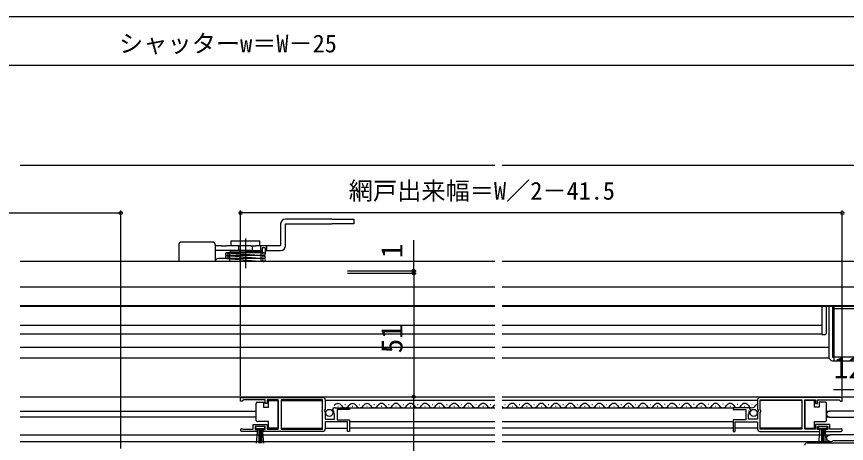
# Model space of a CAD drawing. Units: millimetres, scale not verified. Extents: x -525 to 525, y -783 to 779.
# Drawn here: x -117 to 225.7, y 326.8 to 503.1 of the extents above; entities that cross this region are included whole.
import ezdxf
from ezdxf.enums import TextEntityAlignment as Align

# ---------------------------------------------------------------- set-up
doc = ezdxf.new("R2010")
doc.units = ezdxf.units.MM
doc.header["$LTSCALE"] = 4
for name, color, linetype in [('0-2_YKK_11', 7, 'Continuous'), ('0-4_YKK_12', 2, 'Continuous'), ('0-5_YKK_13', 4, 'Continuous'), ('0-7_YKK_D', 6, 'Continuous')]:
    doc.layers.add(name, color=color, linetype=linetype)
doc.styles.add('ＭＳ ゴシック', font='')
doc.styles.get('ＭＳ ゴシック').set_extended_font_data('MS Gothic')

msp = doc.modelspace()

# ---------------------------------------------------------------- linework, layer by layer
at = {"layer": '0-2_YKK_11'}
for p, q in [((-24.5, 345.796), (9.5, 345.796)), ((224, 345.796), (190, 345.796))]:
    msp.add_line(p, q, dxfattribs=at)
for points in [[(-23.596, 332.766), (-23.402, 332.696), (-19.3, 332.696), (-19.3, 334.696), (-13.5, 334.696), (-13.5, 332.696), (-9.003, 332.696), (-9.003, 344.896), (-13.5, 344.896), (-13.5, 343.296), (-14.3, 343.296), (-14.3, 344.896), (-23.2, 344.896), (-23.5, 344.596), (-23.8, 344.296), (-24.5, 344.296), (-24.5, 345.796)], [(10.5, 344.796), (10.5, 340.964), (10.047, 340.424), (10.2, 340.096), (10.5, 339.796), (10.5, 336.796), (14.3, 336.796), (14.3, 338.996), (13.683, 338.996), (13.576, 339.254), (14.141, 339.82), (13.871, 340.288), (13.552, 340.202), (13.301, 340.414)], [(189, 344.796), (189, 340.964), (189.453, 340.424), (189.3, 340.096), (189, 339.796), (189, 336.796), (185.2, 336.796), (185.2, 338.996), (185.817, 338.995), (185.924, 339.254), (185.359, 339.819), (185.629, 340.288), (185.948, 340.202), (186.199, 340.414)], [(223.096, 332.766), (222.902, 332.696), (218.8, 332.696), (218.8, 334.695), (213, 334.695), (213, 332.696), (208.503, 332.696), (208.503, 344.896), (213, 344.896), (213, 343.296), (213.8, 343.296), (213.8, 344.896), (222.7, 344.896), (223, 344.596), (223.3, 344.296), (224, 344.296), (224, 345.796)], [(267.5, 266.6), (267.5, 329.1), (254.5, 329.1), (254.5, 346.1), (240.7, 346.1), (236.5, 340.1), (218.7, 340.1)], [(14.595, 341.596), (20.5, 341.596), (20.5, 340.796), (15.4, 340.796), (15.4, 336.596), (20.5, 336.596), (20.5, 331.796), (19.7, 331.796), (19.7, 335.696), (10.5, 335.696), (10.5, 332.796)], [(184.905, 341.596), (179, 341.596), (179, 340.796), (184.1, 340.796), (184.1, 336.596), (179, 336.596), (179, 331.796), (179.8, 331.796), (179.8, 335.696), (189, 335.696), (189, 332.796)], [(218.7, 337.7), (236.5, 337.7)], [(9.5, 331.796), (-15.2, 331.796), (-15.2, 332.596), (-14.3, 332.596), (-14.3, 333.896), (-18.5, 333.896), (-18.5, 332.596), (-17.6, 332.596), (-17.6, 331.796), (-23.95, 331.796)], [(190, 331.796), (214.7, 331.796), (214.7, 332.595), (213.8, 332.595), (213.8, 333.895), (218, 333.895), (218, 332.595), (217.1, 332.595), (217.1, 331.796), (223.45, 331.796)], [(236.5, 330.4), (219.059, 330.4), (217.5, 329.5), (217.5, 328.5), (219.059, 327.6), (219.5, 327.6), (219.9, 327.8), (220.3, 328), (240.5, 328)]]:
    msp.add_lwpolyline(points, dxfattribs=at)
for points in [[(-7.803, 332.696), (9.4, 332.696), (9.4, 339.696), (9.2, 339.896), (9.2, 340.496), (9.4, 340.696), (9.4, 344.896), (-7.803, 344.896)], [(207.303, 332.696), (190.1, 332.696), (190.1, 339.696), (190.3, 339.896), (190.3, 340.496), (190.1, 340.696), (190.1, 344.896), (207.303, 344.896)]]:
    msp.add_lwpolyline(points, close=True, dxfattribs=at)
for centre, radius, start, end in [((9.5, 344.796), 1, 0.00001, 89.99999), ((190, 344.796), 1, 90.00001, 179.99999), ((14.595, 340.296), 1.3, 89.99998, 174.7841), ((184.905, 340.296), 1.3, 5.2159, 90.00002), ((218.7, 338.9), 1.2, 89.99999, 270.00001), ((-23.95, 332.346), 0.55, 49.88058, 269.99997), ((9.5, 332.796), 1, 270.00001, 359.99999), ((190, 332.796), 1, 180.00001, 269.99999), ((223.45, 332.346), 0.55, 270.00003, 130.11942)]:
    msp.add_arc(centre, radius, start, end, dxfattribs=at)
at = {"layer": '0-4_YKK_12'}
for p, q in [((80.5, 402), (-115.5, 402)), ((249.994, 402), (83.5, 402)), ((-115.5, 383.5), (80.5, 383.5)), ((83.5, 383.5), (267.994, 383.5)), ((80.5, 375.509), (-115.5, 375.509)), ((215.494, 375.509), (83.5, 375.509)), ((80.5, 372), (-115.5, 372)), ((215.494, 372), (83.5, 372)), ((80.5, 366.5), (-115.5, 366.5)), ((218.494, 366.5), (83.5, 366.5)), ((80.5, 362), (-115.5, 362)), ((218.58, 362), (83.5, 362)), ((-115.5, 346.1), (80.5, 346.1)), ((-7.803, 344.596), (9.4, 344.596)), ((80.5, 344.595), (10.5, 344.595)), ((18.799, 342.815), (18.599, 342.815)), ((24.799, 342.817), (24.599, 342.817)), ((30.799, 342.818), (30.599, 342.818)), ((36.799, 342.819), (36.599, 342.819)), ((42.799, 342.821), (42.599, 342.821)), ((48.799, 342.822), (48.599, 342.822)), ((54.799, 342.823), (54.599, 342.823)), ((60.799, 342.825), (60.599, 342.824)), ((66.799, 342.826), (66.599, 342.826)), ((72.799, 342.827), (72.599, 342.827)), ((78.799, 342.828), (78.599, 342.828)), ((83.5, 346.1), (240.96, 346.1)), ((189, 344.595), (83.5, 344.595)), ((84.799, 342.83), (84.599, 342.83)), ((90.799, 342.831), (90.599, 342.831)), ((96.799, 342.832), (96.599, 342.832)), ((102.799, 342.834), (102.599, 342.834)), ((108.799, 342.835), (108.599, 342.835)), ((114.799, 342.836), (114.599, 342.836)), ((120.799, 342.838), (120.599, 342.838)), ((126.799, 342.839), (126.599, 342.839)), ((132.799, 342.84), (132.599, 342.84)), ((138.799, 342.842), (138.599, 342.842)), ((144.799, 342.843), (144.599, 342.843)), ((150.799, 342.844), (150.599, 342.844)), ((156.799, 342.845), (156.599, 342.845)), ((162.799, 342.847), (162.599, 342.847)), ((168.799, 342.848), (168.599, 342.848)), ((174.799, 342.849), (174.599, 342.849)), ((180.799, 342.851), (180.599, 342.851)), ((186.799, 342.852), (186.599, 342.852)), ((207.303, 344.595), (190.1, 344.595)), ((-115.5, 340.1), (-18.003, 340.1)), ((15.799, 342.055), (15.599, 342.055)), ((20.128, 341.595), (80.5, 341.595)), ((21.799, 342.056), (21.599, 342.056)), ((27.799, 342.057), (27.599, 342.057)), ((33.799, 342.059), (33.599, 342.059)), ((39.799, 342.06), (39.599, 342.06)), ((45.799, 342.061), (45.599, 342.061)), ((51.799, 342.063), (51.599, 342.063)), ((57.799, 342.064), (57.599, 342.064)), ((63.799, 342.065), (63.599, 342.065)), ((69.799, 342.066), (69.599, 342.066)), ((75.799, 342.068), (75.599, 342.068)), ((83.5, 341.595), (179.373, 341.595)), ((87.799, 342.07), (87.599, 342.07)), ((93.799, 342.072), (93.599, 342.072)), ((99.799, 342.073), (99.599, 342.073)), ((105.799, 342.074), (105.599, 342.074)), ((111.799, 342.076), (111.599, 342.076)), ((117.799, 342.077), (117.599, 342.077)), ((123.799, 342.078), (123.599, 342.078)), ((129.799, 342.08), (129.599, 342.08)), ((135.799, 342.081), (135.599, 342.081)), ((141.799, 342.082), (141.599, 342.082)), ((147.799, 342.084), (147.599, 342.083)), ((153.799, 342.085), (153.599, 342.085)), ((159.799, 342.086), (159.599, 342.086)), ((165.799, 342.087), (165.599, 342.087)), ((171.799, 342.089), (171.599, 342.089)), ((177.799, 342.09), (177.599, 342.09)), ((183.799, 342.091), (183.599, 342.091)), ((217.503, 340.1), (218.7, 340.1)), ((-18.003, 337.7), (-115.5, 337.7)), ((218.7, 337.7), (217.503, 337.7)), ((-7.803, 333.096), (9.4, 333.096)), ((10.5, 333.096), (19.7, 333.096)), ((80.5, 335.695), (20.5, 335.695)), ((80.5, 333.095), (20.5, 333.095)), ((179, 335.695), (83.5, 335.695)), ((179, 333.095), (83.5, 333.095)), ((189, 333.095), (179.8, 333.095)), ((207.303, 333.095), (190.1, 333.095)), ((-115.5, 330.4), (80.5, 330.4)), ((83.5, 330.4), (219.193, 330.4)), ((-115.5, 327.6), (80.5, 327.6)), ((83.5, 327.6), (219.193, 327.6))]:
    msp.add_line(p, q, dxfattribs=at)
for centre, start, end in [((15.7, 341.596), 29.21505, 150.80996), ((21.7, 341.598), 29.21505, 150.80996), ((27.7, 341.599), 29.21505, 150.80996), ((33.7, 341.6), 29.21505, 150.80996), ((39.7, 341.602), 29.21505, 150.80996), ((45.7, 341.603), 29.21505, 150.80996), ((51.7, 341.604), 29.21505, 150.80996), ((57.7, 341.605), 29.21505, 150.80996), ((63.7, 341.607), 29.21505, 150.80996), ((69.7, 341.608), 29.21505, 150.80996), ((75.7, 341.609), 29.21505, 150.80996), ((81.7, 341.611), 134.27149, 150.80996), ((87.7, 341.612), 29.21505, 150.80996), ((93.7, 341.613), 29.21505, 150.80996), ((99.7, 341.615), 29.21505, 150.80996), ((105.7, 341.616), 29.21505, 150.80996), ((111.7, 341.617), 29.21505, 150.80996), ((117.7, 341.619), 29.21505, 150.80996), ((123.7, 341.62), 29.21505, 150.80996), ((129.7, 341.621), 29.21505, 150.80996), ((135.7, 341.622), 29.21505, 150.80996), ((141.7, 341.624), 29.21505, 150.80996), ((147.7, 341.625), 29.21505, 150.80996), ((153.7, 341.626), 29.21505, 150.80996), ((159.7, 341.628), 29.21505, 150.80996), ((165.7, 341.629), 29.21505, 150.80996), ((171.7, 341.63), 29.21505, 150.80996), ((177.7, 341.632), 29.21505, 150.80996), ((183.7, 341.633), 29.21505, 150.80996), ((189.7, 341.634), 114.0222, 150.80996), ((18.699, 343.274), 209.21505, 330.80996), ((24.699, 343.275), 209.21505, 330.80996), ((30.699, 343.276), 209.21505, 330.80996), ((36.699, 343.278), 209.21505, 330.80996), ((42.699, 343.279), 209.21505, 330.80996), ((48.699, 343.28), 209.21505, 330.80996), ((54.699, 343.282), 209.21505, 330.80996), ((60.699, 343.283), 209.21505, 330.80996), ((66.699, 343.284), 209.21505, 330.80996), ((72.699, 343.286), 209.21505, 330.80996), ((78.699, 343.287), 209.21505, 330.80996), ((84.699, 343.288), 225.74555, 330.80996), ((90.699, 343.289), 209.21505, 330.80996), ((96.699, 343.291), 209.21505, 330.80996), ((102.699, 343.292), 209.21505, 330.80996), ((108.699, 343.293), 209.21505, 330.80996), ((114.699, 343.295), 209.21505, 330.80996), ((120.699, 343.296), 209.21505, 330.80996), ((126.699, 343.297), 209.21505, 330.80996), ((132.699, 343.299), 209.21505, 330.80996), ((138.699, 343.3), 209.21505, 330.80996), ((144.699, 343.301), 209.21505, 330.80996), ((150.699, 343.303), 209.21505, 330.80996), ((156.699, 343.304), 209.21505, 330.80996), ((162.699, 343.305), 209.21505, 330.80996), ((168.699, 343.306), 209.21505, 330.80996), ((174.699, 343.308), 209.21505, 330.80996), ((180.699, 343.309), 209.21505, 330.80996), ((186.699, 343.31), 209.21505, 330.80996)]:
    msp.add_arc(centre, 1.718, start, end, dxfattribs=at)
at = {"layer": '0-5_YKK_13'}
for p, q in [((-115.5, 441.8), (80.5, 441.8)), ((83.5, 441.8), (295.999, 441.8)), ((13.248, 419.5), (-5.952, 419.5)), ((-7.952, 417.5), (-7.952, 408.5)), ((-5.952, 417.5), (13.248, 417.5)), ((-5.952, 408.5), (-5.952, 417.5)), ((-22.502, 411.5), (-22.502, 404.5)), ((-50.002, 409), (-50.002, 407)), ((-36.002, 410), (-49.002, 410)), ((-35.002, 409), (-35.002, 402)), ((-32.395, 408.5), (-35.002, 408.5)), ((-32.395, 408.5), (-30.274, 408.5)), ((-20.331, 408.5), (-30.274, 408.5)), ((-28.502, 410.5), (-28.502, 408.5)), ((-28.502, 410.5), (-16.502, 410.5)), ((-25.352, 408.5), (-25.352, 406.5)), ((-22.502, 408.749), (-22.502, 399.249)), ((-22.502, 408.749), (-22.502, 399.249)), ((-20.331, 408.5), (-18.21, 408.5)), ((-19.652, 408.5), (-19.652, 406.5)), ((-7.952, 408.5), (-18.21, 408.5)), ((-16.502, 408.5), (-16.502, 410.5)), ((-16.25, 408.5), (-16.252, 406.5)), ((-13.852, 408.5), (-13.852, 406.5)), ((-50.002, 407), (-50.002, 402)), ((-32.395, 406.5), (-35.002, 406.5)), ((-30.274, 406.5), (-32.395, 406.5)), ((-20.331, 406.5), (-30.274, 406.5)), ((-30.152, 405.6), (-14.852, 404.4)), ((-14.893, 405.599), (-30.152, 405.599)), ((-14.852, 404.4), (-30.152, 404.4)), ((-30.131, 404.398), (-14.846, 403.2)), ((-29.002, 406), (-29.002, 405.599)), ((-29.002, 406), (-16.002, 406)), ((-29.002, 402), (-29.002, 405.599)), ((-28.752, 406.5), (-28.752, 406)), ((-22.502, 406.5), (-15.569, 406.5)), ((-16.252, 406.5), (-16.252, 406)), ((-16.002, 405.599), (-16.002, 406)), ((-16.002, 402), (-16.002, 405.599)), ((-14.369, 407.599), (-15.569, 407.599)), ((-14.369, 406.5), (-7.952, 406.5)), ((-35.002, 402), (-34.939, 402)), ((-14.846, 403.2), (-33.641, 403.2)), ((-14.852, 402), (-33.441, 402)), ((-30.152, 403.2), (-14.857, 402)), ((-15.502, 402), (-15.502, 402.001)), ((-14.852, 403.2), (-14.853, 403.2)), ((-14.853, 403.2), (-14.852, 403.2)), ((80.5, 391.3), (-115.5, 391.3)), ((269.494, 391.3), (83.5, 391.3)), ((80.5, 383.7), (-115.5, 383.7)), ((269.494, 383.7), (83.5, 383.7)), ((215.494, 383.5), (215.494, 380.891)), ((215.494, 380.891), (215.494, 375.863)), ((217.494, 380.891), (217.494, 383.5)), ((217.494, 375.52), (217.494, 380.891)), ((218.494, 383.5), (218.494, 362.5)), ((219.994, 383.5), (219.994, 362.5)), ((220.494, 383.5), (220.494, 362.5)), ((215.494, 375.863), (215.494, 375.235)), ((215.494, 375.235), (215.494, 372.299)), ((217.494, 375.207), (217.494, 375.52)), ((217.494, 372.379), (217.494, 375.207)), ((215.494, 372.299), (215.494, 371.8)), ((215.494, 371.8), (217.02, 371.88)), ((219.994, 362.5), (220.494, 362.5)), ((219.994, 361), (220.494, 361)), ((220.494, 362.5), (220.494, 361)), ((220.494, 361), (250.494, 361)), ((-17.503, 343.846), (-15.003, 343.846)), ((-15.003, 343.846), (-15.003, 341.846)), ((214.503, 343.846), (214.503, 341.846)), ((217.003, 343.846), (214.503, 343.846)), ((-15.003, 341.846), (-13.003, 341.846)), ((214.503, 341.846), (212.503, 341.846)), ((-18.003, 336.346), (-18.003, 336.846)), ((-13.003, 335.846), (-17.503, 335.846)), ((212.503, 335.846), (217.003, 335.846)), ((217.503, 336.346), (217.503, 336.846)), ((-17.936, 326.919), (-17.4, 333.046)), ((-16.9, 333.046), (-16.9, 326.896)), ((-16.4, 333.046), (-16.4, 326.896)), ((-15.9, 333.046), (-15.9, 326.896)), ((-14.864, 326.919), (-15.4, 333.046)), ((214.364, 326.919), (214.9, 333.045)), ((215.4, 333.045), (215.4, 326.895)), ((215.9, 333.045), (215.9, 326.895)), ((216.4, 333.045), (216.4, 326.895)), ((217.436, 326.919), (216.9, 333.045)), ((209.5, 327.1), (238, 327.1))]:
    msp.add_line(p, q, dxfattribs=at)
for points in [[(13.248, 419.5), (22.248, 419.5), (22.248, 417.5), (13.248, 417.5)], [(-15.569, 407.599), (-15.569, 406.5), (-15.569, 405.599)], [(-14.369, 407.599), (-14.369, 406.5), (-14.369, 405.355)], [(-18.003, 336.846), (-18.003, 342.846), (-18.003, 343.346)], [(-13.003, 341.846), (-13.003, 344.546), (-9.003, 344.546), (-9.003, 333.146)], [(212.503, 341.846), (212.503, 344.546), (208.503, 344.546), (208.503, 333.146)], [(217.503, 336.846), (217.503, 342.846), (217.503, 343.346)], [(-9.003, 333.146), (-13.003, 333.146), (-13.003, 335.846)], [(208.503, 333.146), (212.503, 333.146), (212.503, 335.846)]]:
    msp.add_lwpolyline(points, dxfattribs=at)
for points in [[(250.494, 362.5), (220.494, 362.5), (220.494, 382.5), (250.494, 382.5)], [(-18.3, 333.046), (-14.5, 333.046), (-14.5, 333.896), (-18.3, 333.896)], [(214, 333.045), (217.8, 333.045), (217.8, 333.895), (214, 333.895)]]:
    msp.add_lwpolyline(points, close=True, dxfattribs=at)
for centre in [(12.15, 339.446), (187.4, 339.446)]:
    msp.add_circle(centre, 1.45, dxfattribs=at)
for centre, radius, start, end in [((-5.952, 417.5), 2, 90, 180), ((-49.002, 409), 1, 90, 180), ((-36.002, 409), 1, 0, 90), ((-7.952, 408.5), 2, 270, 0), ((-30.152, 405), 0.6, 89.99477, 270.00523), ((-30.152, 403.799), 0.6, 90, 270.00523), ((-30.152, 405), 0.6, 270.4827, 89.5173), ((-30.152, 403.799), 0.6, 270.47747, 89.52253), ((-14.852, 405), 0.6, 90.47232, 269.52768), ((-14.852, 403.8), 0.6, 90.47232, 269.52768), ((-14.852, 405), 0.6, 270, 89.99485), ((-14.852, 403.8), 0.6, 270, 89.99485), ((-33.641, 401.9), 1.3, 90, 175.58958), ((-14.852, 402.6), 0.6, 90.47747, 269.52253), ((-14.852, 402.6), 0.6, 270, 90.00515), ((216.994, 372.379), 0.5, 273, 0), ((219.994, 362.5), 1.5, 180, 270), ((-17.503, 343.346), 0.5, 90, 179.99999), ((217.003, 343.346), 0.5, 0.00001, 90), ((-17.503, 336.346), 0.5, 180.00005, 270), ((217.003, 336.346), 0.5, 270, 359.99995), ((209.5, 326.1), 1, 90, 180)]:
    msp.add_arc(centre, radius, start, end, dxfattribs=at)
at = {"layer": '0-7_YKK_D'}
for p, q in [((-329.001, 503.1), (303.999, 503.1)), ((-280, 483.1), (254.999, 483.1)), ((-241.5, 422), (-74, 422)), ((-74, 324.8), (-74, 423)), ((-24.5, 346.496), (-24.5, 423)), ((224, 422), (-24.5, 422)), ((224, 346.496), (224, 423)), ((47, 398.1), (47, 410.814)), ((19.6, 398.1), (48, 398.1)), ((47, 397.1), (47, 398.1)), ((19.6, 397.1), (48, 397.1)), ((19.6, 397.1), (48, 397.1)), ((47, 397.1), (47, 394.55)), ((47, 397.1), (47, 346.1)), ((220.376, 349.1), (255, 349.1)), ((47, 237.1), (47, 346.1))]:
    msp.add_line(p, q, dxfattribs=at)
for centre in [(-74, 422), (-24.5, 422), (224, 422), (47, 398.1), (47, 397.1), (47, 397.1), (47, 346.1), (47, 346.1)]:
    msp.add_circle(centre, 0.637, dxfattribs=at)

# ---------------------------------------------------------------- texts
at = {"layer": '0-7_YKK_D', "style": 'ＭＳ ゴシック'}
for s, height, p in [('シャッターw＝W－25', 7.331, (-74.688, 486.123)), ('網戸出来幅＝W／2－41.5', 7.331, (20.176, 425.307)), ('12.5', 8.798, (220.535, 351.1))]:
    msp.add_text(s, height=height, dxfattribs=at).set_placement(p, align=Align.BOTTOM_LEFT)
for s, p in [('1', (45, 403.359)), ('51', (45, 364.066))]:
    msp.add_text(s, height=8.798, rotation=90, dxfattribs=at).set_placement(p, align=Align.BOTTOM_LEFT)

doc.saveas('drawing.dxf')
